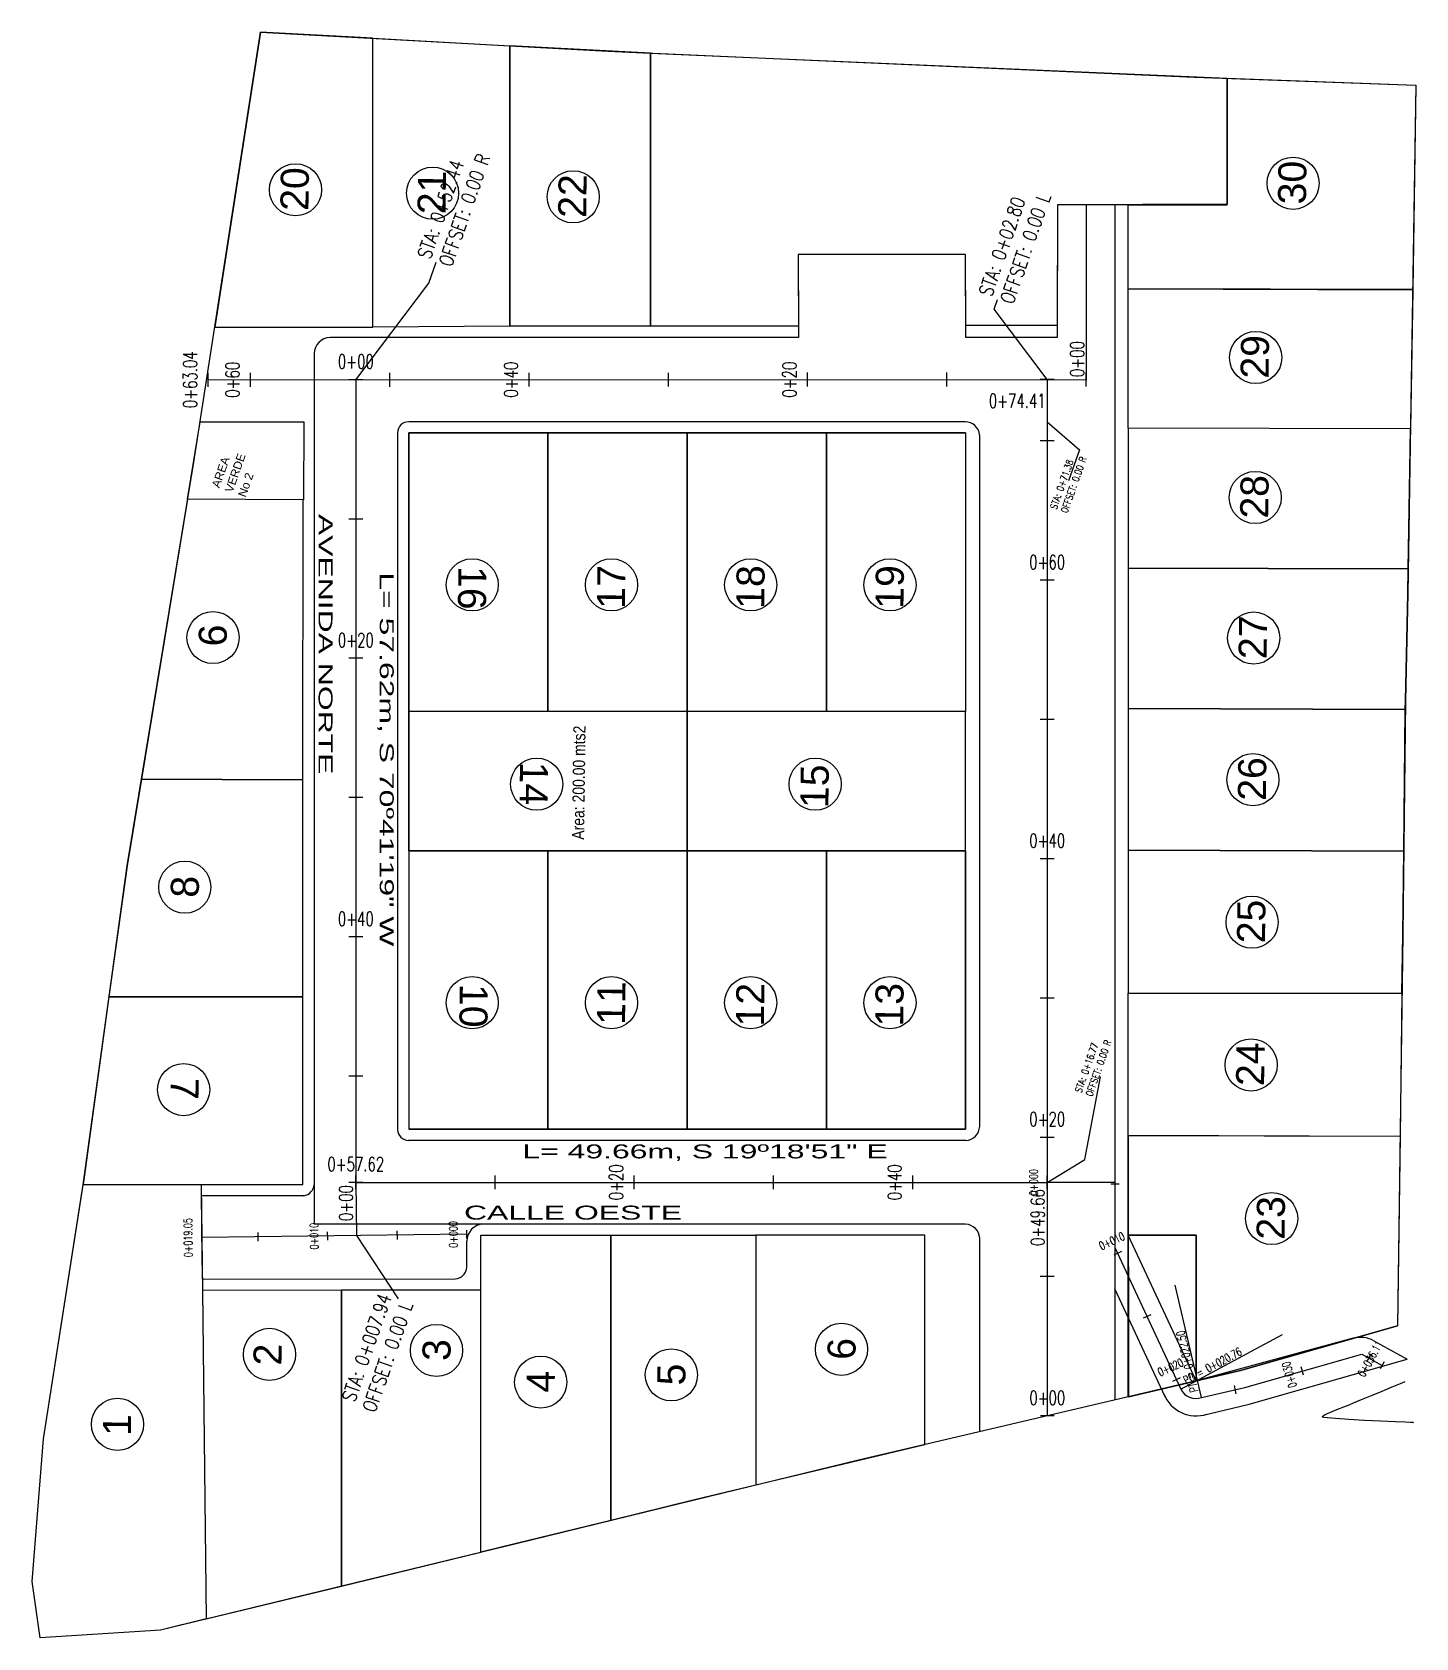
# Model space of a CAD drawing. Header units: metres. Extents: x 604533 to 608048, y 1310709 to 1311860.
# Drawn here: x 607299.9 to 607399.3, y 1311652.3 to 1311767.6 of the extents above; entities that cross this region are included whole.
import ezdxf
from ezdxf.enums import TextEntityAlignment as Align

# ---------------------------------------------------------------- set-up
doc = ezdxf.new("R2010")
doc.units = ezdxf.units.M
doc.header["$LTSCALE"] = 0.0254
doc.header["$MEASUREMENT"] = 0
for name, color, linetype in [('A CIVIL', 6, 'Continuous'), ('CVL_CUADCON_LIN', 8, 'Continuous'), ('EJE CALLE ESTE-TXT-ROAD-STAT', 7, 'Continuous'), ('EJE CALLE NORTE-TXT-ROAD-STAT', 7, 'Continuous'), ('EJE CALLE OESTE-TXT-ROAD-STAT', 7, 'Continuous'), ('EJE DE CANAL-TXT-ROAD-STAT', 7, 'Continuous'), ('EJE ED CALLE SUR-TXT-ROAD-STAT', 7, 'Continuous'), ('EJES', 30, 'Continuous'), ('LOTES', 3, 'Continuous'), ('perfiles', 3, 'Continuous'), ('POLIGONO', 4, 'Continuous'), ('ROTULOS LOTES', 1, 'Continuous'), ('STALBL', 7, 'Continuous'), ('STAPTS', 7, 'Continuous'), ('VENTANAS', 252, 'Continuous')]:
    doc.layers.add(name, color=color, linetype=linetype)
doc.styles.add('ALINEAMIENTO', font='romans.shx', dxfattribs={"width": 0.7, "height": 1})
doc.styles.add('ALINEAMIENTO 2', font='romans.shx', dxfattribs={"width": 0.7, "height": 0.6})
doc.styles.add('COTA ELE', font='romans.shx', dxfattribs={"height": 5})
doc.styles.add('ele lot', font='ARIALN.TTF', dxfattribs={"width": 0.7, "height": 0.75})
doc.styles.add('perfiles', font='romans.shx', dxfattribs={"width": 0.8, "height": 1})
doc.styles.add('ROTULOS', font='arial.ttf', dxfattribs={"height": 3})
doc.styles.get("Standard").update_dxf_attribs({"font": 'arial.ttf'})
doc.styles.add('TSN - Arial Narrow', font='ARIALN.TTF')
doc.dimstyles.new('COMEN PERFIL', dxfattribs={"dimscale": 40, "dimtxt": 5, "dimasz": 100, "dimexe": 0.005, "dimexo": 0.005, "dimgap": 0.005, "dimtad": 2, "dimzin": 0, "dimdsep": 46, "dimtxsty": 'COTA ELE', "dimcen": 0.09, "dimclrd": 1, "dimclre": 1, "dimclrt": 3, "dimadec": 0, "dimazin": 0, "dimtfac": 1, "dimtofl": 0, "dimtmove": 0, "dimatfit": 3, "dimldrblk": 'ARCHTICK', "dimfxl": 1, "dimtolj": 1, "dimtzin": 0, "dimarcsym": 0})
doc.dimstyles.new('LOTES', dxfattribs={"dimscale": 0.001, "dimtxt": 1, "dimasz": 100, "dimexe": 0.005, "dimexo": 0.005, "dimgap": 0.005, "dimtad": 2, "dimzin": 0, "dimdsep": 46, "dimtxsty": 'ALINEAMIENTO', "dimcen": 0.09, "dimclrd": 1, "dimclre": 1, "dimclrt": 3, "dimadec": 0, "dimazin": 0, "dimtfac": 1, "dimtofl": 0, "dimtmove": 0, "dimatfit": 3, "dimldrblk": 'ARCHTICK', "dimfxl": 1, "dimtolj": 1, "dimtzin": 0, "dimarcsym": 0})

# ---------------------------------------------------------------- blocks, each defined once
blk = doc.blocks.new('_ArchTick')
at = {"color": 0, "linetype": 'ByBlock', "const_width": 0.15}
blk.add_lwpolyline([(-0.5, -0.5), (0.5, 0.5)], dxfattribs=at)
blk = doc.blocks.new('lbl_tic')
blk.add_line((0, -0.04165), (0, 0.04165))
blk = doc.blocks.new('sta_tic')
blk.add_line((0, -0.04165), (0, 0.04165))

msp = doc.modelspace()

# ---------------------------------------------------------------- linework, layer by layer
for p, q in [((607334.242, 1311746.497, -100), (607334.242, 1311766.632, -100)), ((607334.242, 1311766.632, -100), (607341.271, 1311766.245, -100)), ((607341.271, 1311766.245, -100), (607344.344, 1311766.11, -100)), ((607344.344, 1311766.11, -100), (607344.342, 1311746.497, -100)), ((607373.568, 1311755.217), (607373.534, 1311745.702)), ((607385.748, 1311755.222), (607373.568, 1311755.217)), ((607377.677, 1311755.219), (607377.689, 1311669.405)), ((607377.677, 1311755.219), (607377.689, 1311669.405)), ((607366.968, 1311751.649), (607354.952, 1311751.645)), ((607354.952, 1311751.645), (607354.967, 1311745.695)), ((607366.982, 1311745.699), (607366.968, 1311751.649)), ((607399.074, 1311749.126), (607378.64, 1311749.191)), ((607344.342, 1311746.497, -100), (607334.242, 1311746.497, -100)), ((607344.342, 1311745.691), (607321.32, 1311745.691)), ((607354.967, 1311745.695), (607344.342, 1311745.691)), ((607373.534, 1311745.702), (607366.982, 1311745.699)), ((607320.176, 1311744.538), (607320.176, 1311682.035)), ((607366.941, 1311739.648), (607326.971, 1311739.633)), ((607326.171, 1311738.848), (607326.166, 1311688.823)), ((607326.968, 1311738.842, -100), (607326.968, 1311718.842, -100)), ((607366.968, 1311738.842, -100), (607326.968, 1311738.842, -100)), ((607336.968, 1311738.842, -100), (607336.968, 1311718.842, -100)), ((607346.968, 1311738.842, -100), (607346.968, 1311718.842, -100)), ((607356.968, 1311738.842, -100), (607356.968, 1311718.842, -100)), ((607366.968, 1311738.842, -100), (607366.968, 1311718.842, -100)), ((607367.968, 1311738.714), (607367.975, 1311689.054)), ((607336.968, 1311718.842, -100), (607326.968, 1311718.842, -100)), ((607326.968, 1311708.842, -100), (607326.968, 1311718.842, -100)), ((607346.968, 1311718.842, -100), (607336.968, 1311718.842, -100)), ((607356.968, 1311718.842, -100), (607346.968, 1311718.842, -100)), ((607346.968, 1311708.842, -100), (607346.968, 1311718.842, -100)), ((607366.968, 1311718.842, -100), (607356.968, 1311718.842, -100)), ((607366.968, 1311708.842, -100), (607366.968, 1311718.842, -100)), ((607326.968, 1311708.842, -100), (607326.968, 1311688.842, -100)), ((607336.968, 1311708.842, -100), (607326.968, 1311708.842, -100)), ((607336.968, 1311708.842, -100), (607336.968, 1311688.842, -100)), ((607346.968, 1311708.842, -100), (607336.968, 1311708.842, -100)), ((607346.968, 1311708.842, -100), (607346.968, 1311688.842, -100)), ((607356.968, 1311708.842, -100), (607346.968, 1311708.842, -100)), ((607356.968, 1311708.842, -100), (607356.968, 1311688.842, -100)), ((607366.968, 1311708.842, -100), (607356.968, 1311708.842, -100)), ((607366.968, 1311708.842, -100), (607366.968, 1311688.842, -100)), ((607336.968, 1311688.842, -100), (607326.968, 1311688.842, -100)), ((607346.968, 1311688.842, -100), (607336.968, 1311688.842, -100)), ((607356.968, 1311688.842, -100), (607346.968, 1311688.842, -100)), ((607366.968, 1311688.842, -100), (607356.968, 1311688.842, -100)), ((607366.984, 1311688.037), (607326.966, 1311688.037)), ((607319.445, 1311684.073), (607312.074, 1311684.073)), ((607366.968, 1311682.035), (607320.176, 1311682.035)), ((607331.153, 1311679.139), (607331.153, 1311680.818)), ((607367.977, 1311667.129), (607367.977, 1311681.034)), ((607312.141, 1311678.077), (607330.301, 1311678.099))]:
    msp.add_line(p, q)
at = {"ltscale": 20000}
for p, q in [((607344.342, 1311746.497, -100), (607354.965, 1311746.524, 0)), ((607366.98, 1311746.555, 113.103), (607373.538, 1311746.572, 174.833))]:
    msp.add_line(p, q, dxfattribs=at)
for points in [[(607316.333, 1311767.619), (607313.043, 1311746.442), (607324.392, 1311746.442), (607324.402, 1311767.175), (607316.333, 1311767.619)], [(607324.392, 1311746.442), (607324.402, 1311767.175), (607334.242, 1311766.632), (607334.242, 1311746.497), (607324.392, 1311746.442)], [(607378.64, 1311749.195), (607378.639, 1311755.224), (607385.748, 1311755.227), (607385.751, 1311764.315), (607399.304, 1311763.822), (607399.074, 1311749.131), (607378.64, 1311749.195)], [(607378.64, 1311749.191), (607378.639, 1311755.219), (607385.748, 1311755.222), (607385.751, 1311764.31), (607399.304, 1311763.817), (607399.074, 1311749.126), (607378.64, 1311749.191)], [(607378.641, 1311739.19), (607378.64, 1311749.191), (607399.074, 1311749.126), (607398.917, 1311739.127), (607378.641, 1311739.19)], [(607378.641, 1311739.19), (607378.643, 1311729.141), (607398.76, 1311729.077), (607398.917, 1311739.127), (607378.641, 1311739.19)], [(607311.095, 1311734.078), (607307.772, 1311713.976), (607319.378, 1311713.933), (607319.385, 1311734.042), (607311.095, 1311734.078)], [(607398.54, 1311718.988), (607398.548, 1311719.631), (607398.732, 1311727.291), (607398.76, 1311729.077), (607378.643, 1311729.141), (607378.644, 1311719.051), (607398.54, 1311718.988)], [(607398.426, 1311708.819), (607398.541, 1311718.988), (607378.644, 1311719.051), (607378.645, 1311708.881), (607398.426, 1311708.819)], [(607305.445, 1311698.363), (607319.371, 1311698.346), (607319.378, 1311713.933), (607307.772, 1311713.976), (607306.745, 1311707.761), (607305.445, 1311698.363)], [(607378.645, 1311708.881), (607378.647, 1311698.621), (607398.303, 1311698.614), (607398.359, 1311702.837), (607398.426, 1311708.819), (607378.645, 1311708.881)], [(607303.581, 1311684.878), (607312.062, 1311684.877), (607319.366, 1311684.878), (607319.371, 1311698.346), (607305.445, 1311698.363), (607303.581, 1311684.878)], [(607378.649, 1311688.399), (607378.647, 1311698.621), (607398.304, 1311698.614), (607398.168, 1311688.336), (607378.649, 1311688.399)], [(607378.65, 1311681.242), (607378.648, 1311688.404), (607398.168, 1311688.341), (607397.989, 1311674.737), (607386.714, 1311671.525), (607386.714, 1311671.525), (607383.519, 1311670.776), (607383.518, 1311681.242), (607378.65, 1311681.242)], [(607378.65, 1311681.242), (607378.648, 1311688.404), (607398.168, 1311688.341), (607397.989, 1311674.737), (607386.714, 1311671.525), (607386.714, 1311671.525), (607383.519, 1311670.776), (607383.518, 1311681.242), (607378.65, 1311681.242)], [(607303.581, 1311684.878), (607312.062, 1311684.877), (607312.153, 1311677.278), (607312.435, 1311653.686), (607309.147, 1311652.887), (607300.509, 1311652.334), (607299.924, 1311656.382), (607300.744, 1311666.627), (607303.581, 1311684.878)], [(607312.072, 1311684.073), (607312.143, 1311678.077)], [(607332.153, 1311681.242), (607341.483, 1311681.242), (607341.484, 1311660.758), (607334.693, 1311659.094), (607332.154, 1311658.477), (607332.153, 1311681.242)], [(607351.897, 1311681.242), (607351.897, 1311663.301), (607347.493, 1311662.231), (607341.484, 1311660.758), (607341.483, 1311681.242), (607351.897, 1311681.242)]]:
    msp.add_lwpolyline(points)
for points in [[(607354.952, 1311751.645), (607354.965, 1311746.524), (607344.342, 1311746.497), (607344.344, 1311766.11), (607385.751, 1311764.31), (607385.748, 1311755.271), (607373.568, 1311755.217), (607373.538, 1311746.572), (607366.98, 1311746.555), (607366.968, 1311751.649), (607354.952, 1311751.645), (607354.965, 1311746.524)], [(607311.096, 1311734.078), (607311.985, 1311739.627), (607319.43, 1311739.63), (607319.406, 1311734.042), (607311.095, 1311734.078)], [(607326.968, 1311738.842), (607336.968, 1311738.842), (607336.968, 1311718.842), (607326.968, 1311718.842), (607326.968, 1311738.842)], [(607336.968, 1311738.842), (607346.968, 1311738.842), (607346.968, 1311718.842), (607336.968, 1311718.842), (607336.968, 1311738.842)], [(607346.968, 1311738.842), (607356.968, 1311738.842), (607356.968, 1311718.842), (607346.968, 1311718.842), (607346.968, 1311738.842)], [(607356.968, 1311738.842), (607366.968, 1311738.842), (607366.968, 1311718.842), (607356.968, 1311718.842), (607356.968, 1311738.842)], [(607326.968, 1311708.842), (607346.968, 1311708.842), (607346.968, 1311718.842), (607326.968, 1311718.842), (607326.968, 1311708.842)], [(607346.968, 1311708.842), (607366.968, 1311708.842), (607366.968, 1311718.842), (607346.968, 1311718.842), (607346.968, 1311708.842)], [(607326.968, 1311688.842), (607336.968, 1311688.842), (607336.968, 1311708.842), (607326.968, 1311708.842), (607326.968, 1311688.842)], [(607336.968, 1311688.842), (607346.968, 1311688.842), (607346.968, 1311708.842), (607336.968, 1311708.842), (607336.968, 1311688.842)], [(607346.968, 1311688.842), (607356.968, 1311688.842), (607356.968, 1311708.842), (607346.968, 1311708.842), (607346.968, 1311688.842)], [(607356.968, 1311688.842), (607366.968, 1311688.842), (607366.968, 1311708.842), (607356.968, 1311708.842), (607356.968, 1311688.842)]]:
    msp.add_lwpolyline(points, dxfattribs=at)
at = {"elevation": -100}
msp.add_lwpolyline([(607378.651, 1311669.635), (607378.65, 1311681.242), (607383.518, 1311681.242), (607383.519, 1311670.776), (607378.651, 1311669.635)], dxfattribs=at)
for centre in [(607318.841, 1311756.301, -100), (607328.686, 1311756.057, -100), (607390.484, 1311756.767, -100), (607338.787, 1311755.796, -100), (607387.797, 1311744.255, -100), (607387.765, 1311734.206, -100), (607331.533, 1311727.935, -100), (607341.533, 1311727.935, -100), (607351.533, 1311727.935, -100), (607361.533, 1311727.935, -100), (607312.92, 1311724.148, -100), (607387.656, 1311724.116, -100), (607336.164, 1311713.623, -100), (607356.164, 1311713.623, -100), (607387.6, 1311713.946, -100), (607310.889, 1311706.229, -100), (607387.539, 1311703.714, -100), (607331.533, 1311697.935, -100), (607341.533, 1311697.935, -100), (607351.533, 1311697.935, -100), (607361.533, 1311697.935, -100), (607387.472, 1311693.464, -100), (607310.805, 1311691.693, -100), (607388.942, 1311682.435, -100), (607328.965, 1311672.966, -100), (607358.051, 1311673.049, -100), (607316.972, 1311672.683, -100), (607336.451, 1311670.693, -100), (607345.834, 1311671.21, -100), (607306.059, 1311667.663, -100)]:
    msp.add_circle(centre, 1.872)
for centre, radius, start, end in [((607321.357, 1311744.511), 1.181, 91.73616, 178.68379), ((607326.938, 1311738.866), 0.767, 87.55226, 181.34449), ((607366.927, 1311738.6), 1.047, 6.20117, 89.22516), ((607327.006, 1311688.878), 0.842, 183.77278, 267.25719), ((607366.925, 1311689.087), 1.051, 273.25818, 358.21748), ((607319.316, 1311684.926), 0.862, 278.63051, 356.15548), ((607332.362, 1311680.827), 1.209, 91.74929, 180.42182), ((607366.93, 1311680.987), 1.048, 2.56448, 87.9387), ((607330.211, 1311679.042), 0.947, 275.48741, 5.81714)]:
    msp.add_arc(centre, radius, start, end)
at = {"layer": 'A CIVIL'}
for p, q in [((607375.616, 1311755.218), (607375.618, 1311742.634)), ((607312.574, 1311742.658), (607375.618, 1311742.674)), ((607323.174, 1311742.661), (607323.171, 1311685.036)), ((607372.823, 1311742.673), (607372.834, 1311668.267)), ((607323.171, 1311685.036), (607372.831, 1311685.036))]:
    msp.add_line(p, q, dxfattribs=at)
at = {"layer": 'A CIVIL', "ltscale": 20000}
for p, q in [((607323.171, 1311685.036, -100), (607323.217, 1311681.208)), ((607331.153, 1311681.303), (607312.107, 1311681.075))]:
    msp.add_line(p, q, dxfattribs=at)
msp.add_lwpolyline([(607378.654, 1311669.631), (607386.714, 1311671.525), (607397.989, 1311674.732)], dxfattribs=at)
at = {"layer": 'CVL_CUADCON_LIN', "ltscale": 0.5, "flags": 128}
for points in [[(607364.046, 1311681.242), (607351.897, 1311681.242), (607351.892, 1311663.321), (607364.047, 1311666.212), (607364.046, 1311681.242)], [(607322.153, 1311677.303), (607312.153, 1311677.278), (607312.435, 1311653.686), (607322.153, 1311656.047), (607322.153, 1311677.303)], [(607332.153, 1311677.303), (607322.153, 1311677.303), (607322.153, 1311656.047), (607332.154, 1311658.477), (607332.153, 1311677.303)]]:
    msp.add_lwpolyline(points, dxfattribs=at)
at = {"layer": 'EJES', "ltscale": 20000}
for p, q in [((607394.798, 1311673.839, -100), (607383.519, 1311670.776, -100)), ((607396.295, 1311673.656, -100), (607398.673, 1311672.333, -100))]:
    msp.add_line(p, q, dxfattribs=at)
at = {"layer": 'EJES', "ltscale": 20000, "elevation": -100}
msp.add_lwpolyline([(607372.831, 1311685.037), (607377.687, 1311685.038), (607377.687, 1311680.349), (607382.418, 1311670.18, 0.3637158), (607383.909, 1311669.583), (607387.028, 1311670.314), (607395.428, 1311672.708), (607396.885, 1311671.897)], format="xyb", dxfattribs=at)
at = {"layer": 'EJES', "ltscale": 20000}
msp.add_arc((607395.322, 1311671.908, -100), 2, 60.90368, 105.19146, dxfattribs=at)
at = {"layer": 'LOTES', "ltscale": 20000}
for p, q in [((607383.519, 1311670.776, -100), (607378.651, 1311681.242, -100)), ((607381.297, 1311669.626, -100), (607377.688, 1311677.384, -100))]:
    msp.add_line(p, q, dxfattribs=at)
at = {"layer": 'LOTES', "color": 0, "ltscale": 20000}
msp.add_lwpolyline([(607334.242, 1311746.497), (607344.342, 1311746.554), (607344.344, 1311766.105), (607334.242, 1311766.627), (607334.242, 1311746.497)], dxfattribs=at)
at = {"layer": 'LOTES', "ltscale": 20000, "elevation": -100}
msp.add_lwpolyline([(607383.939, 1311668.306), (607387.342, 1311669.104), (607398.673, 1311672.333)], dxfattribs=at)
at = {"layer": 'LOTES', "ltscale": 20000}
msp.add_arc((607383.519, 1311670.771, -100), 2.5, 201.66494, 288.17825, dxfattribs=at)
at = {"layer": 'perfiles', "color": 1, "ltscale": 20000}
msp.add_line((607378.649, 1311688.399), (607378.654, 1311669.631), dxfattribs=at)
at = {"layer": 'POLIGONO', "ltscale": 20000}
msp.add_polyline3d([(607397.989, 1311674.732, 0), (607386.714, 1311671.52, 0), (607359.275, 1311665.089, 0), (607347.493, 1311662.226, 0), (607334.693, 1311659.089, 0), (607309.147, 1311652.882, 0), (607300.509, 1311652.329, 0), (607299.924, 1311656.377, 0), (607300.744, 1311666.623, 0), (607303.557, 1311684.701, 0), (607306.745, 1311707.756, 0), (607311.536, 1311736.737, 0), (607316.333, 1311767.614, 0), (607341.271, 1311766.24, 0), (607383.397, 1311764.396, 0), (607399.304, 1311763.817, 0), (607398.732, 1311727.291, 0), (607398.548, 1311719.631, 0), (607398.359, 1311702.837, 0), (607397.989, 1311674.732, 0)], dxfattribs=at)
at = {"layer": 'POLIGONO', "color": 6, "ltscale": 20000}
msp.add_polyline3d([(607399.157, 1311667.78, 0.5), (607399.093, 1311667.783, 0.5), (607398.912, 1311667.793, 0.5), (607398.523, 1311667.811, 0.5), (607397.828, 1311667.842, 0.5), (607396.766, 1311667.89, 0.5), (607395.61, 1311667.946, 0.5), (607394.488, 1311668.007, 0.5), (607393.525, 1311668.071, 0.5), (607392.955, 1311668.122, 0.5), (607392.688, 1311668.16, 0.5), (607392.601, 1311668.185, 0.5), (607392.588, 1311668.197, 0.5), (607392.592, 1311668.218, 0.5), (607392.64, 1311668.269, 0.5), (607392.798, 1311668.365, 0.5), (607393.126, 1311668.517, 0.5), (607393.634, 1311668.724, 0.5), (607394.134, 1311668.917, 0.5), (607394.5, 1311669.063, 0.5), (607394.834, 1311669.204, 0.5), (607395.407, 1311669.442, 0.5), (607396.124, 1311669.738, 0.5), (607396.89, 1311670.053, 0.5), (607397.609, 1311670.349, 0.5), (607398.187, 1311670.587, 0.5), (607398.528, 1311670.727, 0.5)], dxfattribs=at)
at = {"layer": 'STAPTS', "ltscale": 20000}
for p, q in [((607383.909, 1311669.583, -100), (607382.015, 1311677.664, -100)), ((607382.418, 1311670.18, -100), (607389.731, 1311674.106, -100))]:
    msp.add_line(p, q, dxfattribs=at)

# ---------------------------------------------------------------- block references
at = {"layer": 'EJE CALLE ESTE-TXT-ROAD-STAT', "ltscale": 20000, "xscale": 12.00480192100517, "yscale": 12.00480192086184, "zscale": 12.0048019207683, "rotation": 0.01472468820023443}
for name, p in [('lbl_tic', (607312.574, 1311742.658, -100)), ('lbl_tic', (607315.618, 1311742.659, -100)), ('sta_tic', (607325.618, 1311742.661, -100)), ('lbl_tic', (607335.618, 1311742.664, -100)), ('sta_tic', (607345.618, 1311742.666, -100)), ('lbl_tic', (607355.618, 1311742.669, -100)), ('sta_tic', (607365.618, 1311742.671, -100)), ('lbl_tic', (607375.618, 1311742.674, -100))]:
    msp.add_blockref(name, p, dxfattribs=at)
at = {"layer": 'EJE CALLE NORTE-TXT-ROAD-STAT', "ltscale": 20000, "xscale": 12.00480192086184, "yscale": 12.00480192086184, "zscale": 12.0048019207683, "rotation": 89.99728095076507}
for name, p in [('lbl_tic', (607323.174, 1311742.661, -100)), ('sta_tic', (607323.173, 1311732.661, -100)), ('lbl_tic', (607323.173, 1311722.661, -100)), ('sta_tic', (607323.172, 1311712.661, -100)), ('lbl_tic', (607323.172, 1311702.661, -100)), ('sta_tic', (607323.171, 1311692.661, -100)), ('lbl_tic', (607323.171, 1311685.036, -100))]:
    msp.add_blockref(name, p, dxfattribs=at)
at = {"layer": 'EJE CALLE OESTE-TXT-ROAD-STAT', "ltscale": 20000, "xscale": 12.00480192061514, "yscale": 12.00480192086184, "zscale": 12.0048019207683}
for name, p in [('lbl_tic', (607323.171, 1311685.036, -100)), ('sta_tic', (607333.171, 1311685.036, -100)), ('lbl_tic', (607343.171, 1311685.036, -100)), ('sta_tic', (607353.171, 1311685.036, -100)), ('lbl_tic', (607363.171, 1311685.036, -100)), ('lbl_tic', (607372.831, 1311685.036, -100))]:
    msp.add_blockref(name, p, dxfattribs=at)
at = {"layer": 'EJE DE CANAL-TXT-ROAD-STAT', "ltscale": 20000, "xscale": 12.00480192064482, "yscale": 12.00480192086184, "zscale": 12.0048019207683, "rotation": 0.0009186607995992188}
msp.add_blockref('lbl_tic', (607372.831, 1311685.036, -100), dxfattribs=at)
at = {"layer": 'EJE ED CALLE SUR-TXT-ROAD-STAT', "ltscale": 20000, "xscale": 12.00480192073734, "yscale": 12.00480192086184, "zscale": 12.0048019207683, "rotation": 90.00825019405805}
for name, p in [('lbl_tic', (607372.823, 1311742.673, -100)), ('sta_tic', (607372.824, 1311738.267, -100)), ('lbl_tic', (607372.825, 1311728.267, -100)), ('sta_tic', (607372.826, 1311718.267, -100)), ('lbl_tic', (607372.828, 1311708.267, -100)), ('sta_tic', (607372.829, 1311698.267, -100)), ('lbl_tic', (607372.831, 1311688.267, -100)), ('sta_tic', (607372.832, 1311678.267, -100)), ('lbl_tic', (607372.834, 1311668.267, -100))]:
    msp.add_blockref(name, p, dxfattribs=at)
at = {"layer": 'STALBL', "ltscale": 20000, "yscale": 7.202881152470539, "zscale": 7.202881152460989}
for name, p, xscale, rotation in [('lbl_tic', (607372.831, 1311685.037, -100), 7.202881152442407, 0.008250194058055955), ('sta_tic', (607377.687, 1311684.893, -100), 7.202881152442424, 90.00825019498409), ('lbl_tic', (607312.107, 1311681.075, -100), 7.202881152373406, 0.6859069844094239), ('sta_tic', (607316.154, 1311681.123, -100), 7.202881152373406, 0.6859069844094239), ('lbl_tic', (607321.154, 1311681.183, -100), 7.202881152373406, 0.6859069844094239), ('sta_tic', (607326.153, 1311681.243, -100), 7.202881152373406, 0.6859069844094239), ('lbl_tic', (607331.153, 1311681.303, -100), 7.202881152373406, 0.6859069844094239), ('lbl_tic', (607377.88, 1311679.936, -100), 7.202881152538791, 114.9473364157251), ('sta_tic', (607379.988, 1311675.402, -100), 7.202881152538791, 114.9473364157251), ('sta_tic', (607395.916, 1311672.437, -100), 7.202881152299087, 150.9036840217678), ('lbl_tic', (607391.156, 1311671.49, -100), 7.202881152405327, 15.90368401966662), ('lbl_tic', (607396.885, 1311671.897, -100), 7.202881152299087, 150.9036840217678), ('lbl_tic', (607382.097, 1311670.869, -100), 7.202881152538791, 114.9473364157251), ('sta_tic', (607386.339, 1311670.153, -100), 7.20288115235168, 13.18948099180153)]:
    msp.add_blockref(name, p, dxfattribs=dict(at, xscale=xscale, rotation=rotation))

# ---------------------------------------------------------------- texts
at = {"ltscale": 20000, "insert": (607312.804, 1311735.041, -100), "char_height": 0.6, "width": 4.41792, "attachment_point": 1, "rotation": 70.68586}
msp.add_mtext('AREA VERDE \\PNo 2', dxfattribs=at)
at = {"linetype": 'Continuous', "lineweight": 25, "ltscale": 0.1, "insert": (607338.669, 1311707.898, -100), "char_height": 0.87404, "width": 14.13316, "attachment_point": 1, "rotation": 89.26132, "style": 'TSN - Arial Narrow'}
msp.add_mtext('\\pi-2.62211,l4.37019,t4.37019;Area: 200.00 mts2', dxfattribs=at)
at = {"layer": 'A CIVIL', "ltscale": 20000, "style": 'perfiles', "width": 0.8}
msp.add_text('STA: 0+007.94', height=1, rotation=70.68586, dxfattribs=at).set_placement((607326.045, 1311676.723, -100), align=Align.BOTTOM_RIGHT)
msp.add_text('OFFSET: 0.00 L', height=1, rotation=70.68586, dxfattribs=at).set_placement((607326.359, 1311676.612, -100), align=Align.TOP_RIGHT)
at = {"layer": 'EJE CALLE ESTE-TXT-ROAD-STAT', "ltscale": 20000, "style": 'ALINEAMIENTO', "width": 0.7}
for s, p in [('0+00', (607375.785, 1311744.143, -100)), ('0+63.04', (607312.074, 1311742.658, -100)), ('0+60', (607315.118, 1311742.659, -100)), ('0+40', (607335.118, 1311742.664, -100)), ('0+20', (607355.118, 1311742.669, -100))]:
    msp.add_text(s, height=1, rotation=90.01472, dxfattribs=at).set_placement(p, align=Align.BOTTOM_CENTER)
at = {"layer": 'EJE CALLE NORTE-TXT-ROAD-STAT', "ltscale": 20000, "style": 'ALINEAMIENTO', "width": 0.7}
for s, p in [('0+00', (607323.174, 1311743.161, -100)), ('0+20', (607323.173, 1311723.161, -100)), ('0+40', (607323.172, 1311703.161, -100)), ('0+57.62', (607323.171, 1311685.536, -100))]:
    msp.add_text(s, height=1, rotation=359.99728, dxfattribs=at).set_placement(p, align=Align.BOTTOM_CENTER)
at = {"layer": 'EJE CALLE OESTE-TXT-ROAD-STAT', "ltscale": 20000, "style": 'ALINEAMIENTO', "width": 0.7}
for s, p in [('0+20', (607342.671, 1311685.036, -100)), ('0+40', (607362.671, 1311685.036, -100)), ('0+00', (607323.267, 1311683.548, -100)), ('0+49.66', (607372.94, 1311682.51, -100))]:
    msp.add_text(s, height=1, rotation=90, dxfattribs=at).set_placement(p, align=Align.BOTTOM_CENTER)
at = {"layer": 'EJE ED CALLE SUR-TXT-ROAD-STAT', "ltscale": 20000, "style": 'ALINEAMIENTO', "width": 0.7}
for s, p in [('0+74.41', (607370.675, 1311740.35, -100)), ('0+60', (607372.825, 1311728.767, -100)), ('0+40', (607372.828, 1311708.767, -100)), ('0+20', (607372.831, 1311688.767, -100)), ('0+00', (607372.834, 1311668.767, -100))]:
    msp.add_text(s, height=1, rotation=0.00825, dxfattribs=at).set_placement(p, align=Align.BOTTOM_CENTER)
at = {"layer": 'perfiles', "ltscale": 20000, "style": 'perfiles', "width": 0.8}
for s, height, p in [('STA: 0+52.44', 1, (607328.792, 1311751.146, -100)), ('STA: 0+02.80', 1, (607369.109, 1311748.465, -100)), ('STA: 0+16.77', 0.5, (607375.421, 1311691.381, -100))]:
    msp.add_text(s, height=height, rotation=70.68586, dxfattribs=at).set_placement(p, align=Align.BOTTOM_LEFT)
for s, height, p in [('OFFSET: 0.00 R', 1, (607329.107, 1311751.036, -100)), ('OFFSET: 0.00 L', 1, (607369.423, 1311748.354, -100)), ('OFFSET: 0.00 R', 0.5, (607375.578, 1311691.326, -100))]:
    msp.add_text(s, height=height, rotation=70.68586, dxfattribs=at).set_placement(p, align=Align.TOP_LEFT)
at = {"layer": 'perfiles', "color": 1, "ltscale": 20000, "style": 'perfiles', "width": 0.8}
msp.add_text('OFFSET: 0.00 R', height=0.5, rotation=70.68586, dxfattribs=at).set_placement((607373.797, 1311733.21, -100), align=Align.TOP_LEFT)
msp.add_text('STA: 0+71.38', height=0.5, rotation=70.68586, dxfattribs=at).set_placement((607373.639, 1311733.265, -100), align=Align.BOTTOM_LEFT)
at = {"layer": 'ROTULOS LOTES', "style": 'ROTULOS'}
for s, height, rotation, p in [('30', 2.0142, 89.26132, (607391.41, 1311755.239, -100)), ('20', 2.0142, 89.26132, (607319.767, 1311754.773, -100)), ('21', 2.0142, 89.26132, (607329.612, 1311754.529, -100)), ('22', 2.0142, 89.26132, (607339.713, 1311754.269, -100)), ('29', 2.0142, 89.26132, (607388.723, 1311742.727, -100)), ('28', 2.0142, 89.26132, (607388.691, 1311732.678, -100)), ('16', 2.0142, 269.26132, (607330.542, 1311729.297, -100)), ('17', 2.0142, 89.26132, (607342.498, 1311726.205, -100)), ('18', 2.0142, 89.26132, (607352.498, 1311726.205, -100)), ('19', 2.0142, 89.26132, (607362.498, 1311726.205, -100)), ('27', 2.0142, 89.26132, (607388.582, 1311722.588, -100)), ('9', 2.014, 269.26132, (607311.9, 1311725.105, -100)), ('26', 2.0142, 89.26132, (607388.526, 1311712.418, -100)), ('14', 2.0142, 269.26132, (607334.965, 1311715.249, -100)), ('15', 2.0142, 89.26132, (607357.108, 1311711.897, -100)), ('8', 2.014, 89.26132, (607311.89, 1311705.464, -100)), ('25', 2.0142, 89.26132, (607388.465, 1311702.186, -100)), ('10', 2.0142, 269.26132, (607330.645, 1311699.29, -100)), ('11', 2.0142, 89.26132, (607342.504, 1311696.333, -100)), ('12', 2.0142, 89.26132, (607352.478, 1311696.209, -100)), ('13', 2.0142, 89.26132, (607362.478, 1311696.209, -100)), ('24', 2.0142, 89.26132, (607388.399, 1311691.936, -100)), ('7', 2.014, 269.26132, (607309.876, 1311692.549, -100)), ('23', 2.0142, 89.26132, (607389.868, 1311680.907, -100)), ('6', 2.014, 89.26132, (607359.052, 1311672.284, -100)), ('2', 2.014, 89.26132, (607317.83, 1311671.873, -100)), ('3', 2.014, 89.26132, (607329.966, 1311672.202, -100)), ('4', 2.014, 89.26132, (607337.451, 1311669.928, -100)), ('5', 2.014, 89.26132, (607346.834, 1311670.445, -100)), ('1', 2.014, 89.26132, (607307.016, 1311666.819, -100))]:
    msp.add_text(s, height=height, rotation=rotation, dxfattribs=at).set_placement(p)
at = {"layer": 'STALBL', "ltscale": 20000, "style": 'ALINEAMIENTO 2', "width": 0.7}
for s, rotation, p in [('0+000', 90.00825, (607372.331, 1311685.037, -100)), ('0+019.05', 90.68591, (607311.607, 1311681.069, -100)), ('0+010', 90.68591, (607320.654, 1311681.177, -100)), ('0+000', 90.68591, (607330.653, 1311681.297, -100)), ('0+010', 24.94734, (607377.669, 1311680.389, -100)), ('0+036.11', 60.90368, (607396.448, 1311672.14, -100)), ('0+020', 24.94734, (607381.886, 1311671.322, -100)), ('0+030', 105.90368, (607390.675, 1311671.353, -100))]:
    msp.add_text(s, height=0.6, rotation=rotation, dxfattribs=at).set_placement(p, align=Align.BOTTOM_CENTER)
at = {"layer": 'STAPTS', "ltscale": 20000, "style": 'ALINEAMIENTO 2', "width": 0.7}
for s, rotation, p in [('PT = 0+022.50', 103.18948, (607383.868, 1311670.087, -100)), ('PC = 0+020.76', 28.22974, (607382.894, 1311670.35, -100))]:
    msp.add_text(s, height=0.6, rotation=rotation, dxfattribs=at).set_placement(p, align=Align.BOTTOM_LEFT)
at = {"layer": 'VENTANAS', "color": 1, "ltscale": 20000, "style": 'ele lot', "width": 2}
for s, p in [('AVENIDA NORTE', (607320.499, 1311733.027, -100)), (' L= 57.62m, S 70º41\'19" W', (607324.895, 1311729.472, -100))]:
    msp.add_text(s, height=1, rotation=269.99728, dxfattribs=at).set_placement(p)
for s, p in [(' L= 49.66m, S 19º18\'51" E', (607334.499, 1311686.758, -100)), ('CALLE OESTE', (607330.944, 1311682.362, -100))]:
    msp.add_text(s, height=1, dxfattribs=at).set_placement(p)

# ---------------------------------------------------------------- leaders
at = {"layer": 'A CIVIL', "ltscale": 20000}
msp.add_leader([(607323.217, 1311681.208), (607326.202, 1311676.668)], dimstyle='LOTES', dxfattribs=at)
at = {"layer": 'perfiles', "ltscale": 20000}
for points in [[(607323.174, 1311742.661), (607328.425, 1311749.596), (607328.949, 1311751.091)], [(607372.823, 1311742.673, -100), (607369.027, 1311747.729, -100), (607369.266, 1311748.41, -100)], [(607372.831, 1311685.036, -100), (607375.54, 1311686.667, -100), (607376.651, 1311692.606, -100)]]:
    msp.add_leader(points, dimstyle='COMEN PERFIL', override={"dimscale": 0.001, "dimtxt": 0.6, "dimtxsty": 'ALINEAMIENTO'}, dxfattribs=at)
at = {"layer": 'perfiles', "color": 1, "ltscale": 20000}
msp.add_leader([(607372.823, 1311739.648), (607375.139, 1311737.625), (607374.35, 1311735.393)], dimstyle='COMEN PERFIL', override={"dimscale": 0.001, "dimtxt": 0.6, "dimtxsty": 'ALINEAMIENTO'}, dxfattribs=at)

doc.saveas('drawing.dxf')
